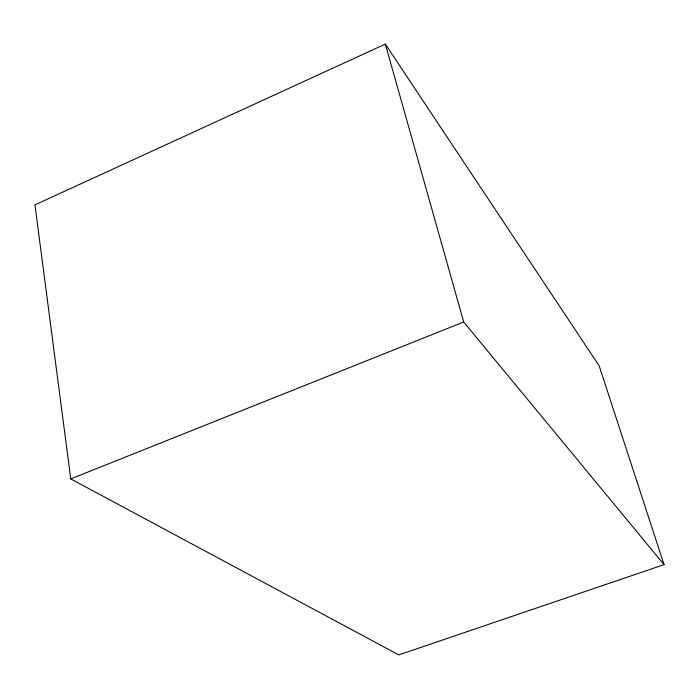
<?xml version="1.0" encoding="UTF-8"?>
<svg xmlns="http://www.w3.org/2000/svg" width="699" height="699" viewBox="0 0 699 699"><rect width="100%" height="100%" fill="white"/><g stroke="black" fill="none" stroke-linecap="round" stroke-linejoin="round"><path stroke-width="1.05" d="M385.332 44.089L34.95 204.877L70.756 478.902L398.779 654.911L664.05 564.635L599.165 365.813L385.332 44.089L463.699 321.994L664.05 564.635M70.756 478.902L463.699 321.994"/></g></svg>
